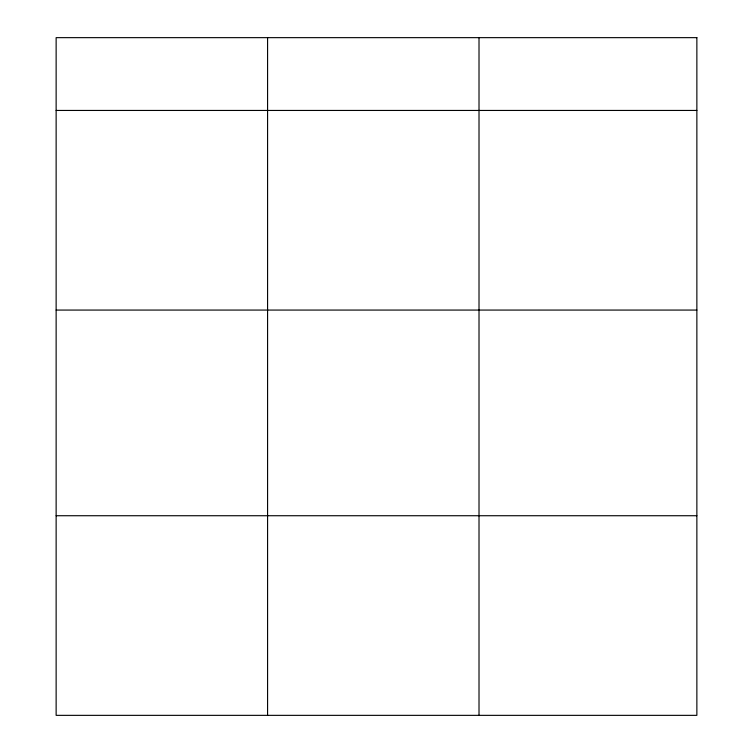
<?xml version="1.0" encoding="UTF-8"?>
<svg xmlns="http://www.w3.org/2000/svg" width="753" height="753" viewBox="0 0 753 753"><rect width="100%" height="100%" fill="white"/><g stroke="black" fill="none" stroke-linecap="round" stroke-linejoin="round"><path stroke-width="1.13" d="M56.136 110.446L696.864 110.446M56.136 310.067L696.864 310.067M56.136 515.73L696.864 515.73M479.012 37.65L479.012 715.35M267.579 37.65L267.579 715.35M696.864 37.65L56.136 37.65L56.136 715.35L696.864 715.35L696.864 37.65"/></g></svg>
